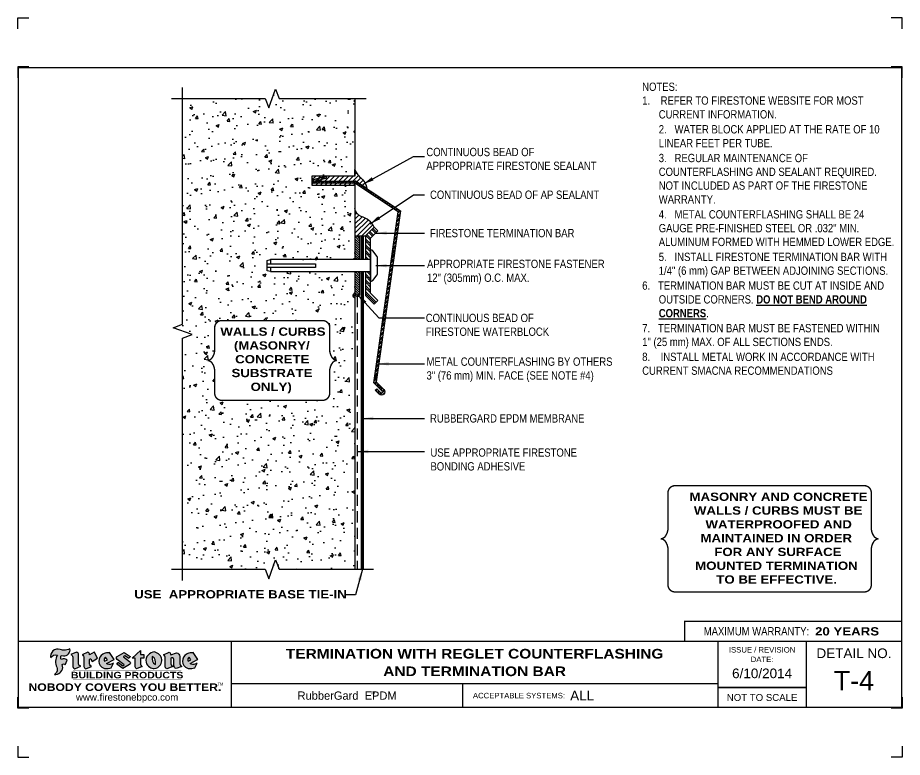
# Model space of a CAD drawing. Header units: inches. Extents: x 299.4 to 319.5, y -42.1 to -25.3.
import ezdxf
from ezdxf.enums import TextEntityAlignment as Align

# ---------------------------------------------------------------- set-up
doc = ezdxf.new("R2010")
doc.units = ezdxf.units.IN
doc.header["$MEASUREMENT"] = 0
doc.linetypes.add('HIDDEN', pattern=[0.375, 0.25, -0.125])
doc.layers.get('0').update_dxf_attribs({"linetype": 'CONTINUOUS'})
doc.layers.get('DEFPOINTS').update_dxf_attribs({"linetype": 'CONTINUOUS'})
for name, color, linetype in [('FSBP-ACCESSORY-FIRESTONE', 7, 'CONTINUOUS'), ('FSBP-ACCESSORY-OTHER', 7, 'CONTINUOUS'), ('FSBP-ADHESIVE', 1, 'HIDDEN'), ('FSBP-ANNO-NOTE', 7, 'CONTINUOUS'), ('FSBP-MEMBRANE', 7, 'CONTINUOUS'), ('FSBP-SEALANTS', 1, 'CONTINUOUS'), ('FSBP-TTLB', 7, 'CONTINUOUS'), ('FSBP-TTLB-BORDER', 7, 'CONTINUOUS'), ('FSBP-TTLB-TEXT', 7, 'CONTINUOUS'), ('FSBP-WALL-CURB', 9, 'CONTINUOUS')]:
    doc.layers.add(name, color=color, linetype=linetype)
doc.styles.add('FSBP_ARIAL', font='arial.ttf')
doc.styles.add('FSBP_ARIAL_BOLD', font='')
doc.styles.add('FSBP_ARIAL_NAR', font='ARIALN.TTF')
doc.styles.add('FSBP_BANKGOTHIC', font='bgothm.ttf')
doc.styles.get('FSBP_ARIAL_BOLD').set_extended_font_data('Arial Black')
doc.dimstyles.new('FSBP-LEADER', dxfattribs={"dimtxt": 0.1875, "dimasz": 0.25, "dimexe": 0.0625, "dimexo": 0.125, "dimgap": 0.125, "dimtad": 0, "dimtih": 1, "dimtoh": 1, "dimdec": 4, "dimzin": 0, "dimdsep": 46, "dimlunit": 4, "dimtxsty": 'FSBP_ARIAL_NAR', "dimcen": 0.09375, "dimclrd": 256, "dimclre": 256, "dimclrt": 256, "dimadec": 0, "dimazin": 0, "dimtfac": 1, "dimtdec": 4, "dimtofl": 0, "dimtmove": 0, "dimatfit": 3, "dimfxl": 1, "dimtolj": 1, "dimtzin": 0, "dimlwd": -1, "dimlwe": -1, "dimarcsym": 0})

# ---------------------------------------------------------------- blocks, each defined once
blk = doc.blocks.new('TTLB-EPDM_2')
at = {"layer": 'FSBP-TTLB-TEXT'}
h = blk.add_hatch(color=1, dxfattribs=at)
edge = h.paths.add_edge_path()
edge.add_arc((1.037309769669573, -0.1982514792917306), 0.1319107607348553, 264.0410451462098, 370.3106169565175)
edge.add_arc((1.027551646585694, 0.1214293576525799), 0.3273056962876235, 270.05058356628535, 295.23459397187514, ccw=False)
edge.add_arc((1.022801957313345, -0.06680179986895154), 0.1391656561713503, 249.3281275763668, 272.0749124149863, ccw=False)
edge.add_line((0.9736743133014443, -0.1970076156048179), (0.9474927838574558, -0.1852745150568325))
edge.add_arc((0.8939498971398288, -0.3394262635682071), 0.1631857907024099, 70.84590087378872, 194.3325259843273)
edge.add_arc((0.8444260109029493, -0.4259936440910768), 0.1179914261095279, 70.96950098067128, 156.9641407594482, ccw=False)
edge.add_arc((1.153141409296894, -0.4684497516079468), 0.3110405457095052, 150.3231137483159, 203.2084295854517)
edge.add_arc((0.7562495500622943, -0.6412608153899899), 0.1218587156617311, 0.8849157075190988, 24.34668939894999, ccw=False)
edge.add_arc((0.7493781665697374, -0.6475258110744375), 0.1289731377238325, -58.36655102076742, 3.6216782311386737, ccw=False)
edge.add_arc((0.8256699029544474, -0.5792158350996106), 0.1783301886510354, 267.2205474105585, 354.1381621173521)
edge.add_arc((0.7903121048625305, -0.6011409294291745), 0.212787892960859, 0.9996158580669322, 21.00503380861244)
edge.add_arc((1.01880712263941, -0.5666691048185161), 0.05136395668415847, 40.82117713173261, 125.52727787225791, ccw=False)
edge.add_line((1.057676976260041, -0.5330924682126437), (1.102776947655911, -0.4308018311949837))
edge.add_arc((1.040858222524664, -0.4699705673995949), 0.07326744446031509, 32.31675181867256, 66.31481236598174)
edge.add_arc((1.032262518825329, -0.5063316993097662), 0.1102246948011782, 69.8179132332389, 125.254734720681)
edge.add_arc((1.127708877207287, -0.368959353531244), 0.1659710644737306, 164.1569669952081, 196.5811013160487, ccw=False)
edge.add_line((0.9680425188342383, -0.3236487780942383), (1.023615334387159, -0.3294494641845773))
h = blk.add_hatch(color=1, dxfattribs=at)
edge = h.paths.add_edge_path()
edge.add_line((1.275239419159561, -0.6223407783464694), (1.415345367376062, -0.5660418822574371))
edge.add_arc((1.421019305783958, -0.5090099247487757), 0.05731350411836949, 181.9717871001989, 264.31851000495806, ccw=False)
edge.add_line((1.363739737527226, -0.5109819325197265), (1.363412352251203, -0.3102363679013962))
edge.add_arc((1.294263659668751, -0.3103491388303989), 0.06914878453844908, 0.0934405599591014, 72.42834396969012)
edge.add_line((1.315139561173908, -0.2444268274366692), (1.186839444240604, -0.3024209471341379))
edge.add_arc((1.175246268095289, -0.3585110609420917), 0.05727567197445628, -0.017399788185912257, 78.322067691347, ccw=False)
edge.add_line((1.232521937428658, -0.3585284546236807), (1.232574268422297, -0.555126496687123))
edge.add_arc((1.305699496415486, -0.5558575689677219), 0.07312888236350451, 179.4272023230205, 245.3845503102953)
h = blk.add_hatch(color=1, dxfattribs=at)
edge = h.paths.add_edge_path()
edge.add_line((1.792026821926584, -0.3839679064720229), (1.722158956877934, -0.2518542302253621))
edge.add_arc((1.720119655279638, -0.2529327078887852), 0.002306916790721817, 27.87197133405656, 117.3766794470751)
edge.add_line((1.719058846382097, -0.250884159729182), (1.610638460368705, -0.3070279753467702))
edge.add_arc((1.547088841662962, -0.3061026658494403), 0.06355635479880145, 359.165808011073, 425.8793658831422)
edge.add_line((1.573061729235633, -0.2480956029480268), (1.446879247402876, -0.3051325108639702))
edge.add_arc((1.407812067100189, -0.370357133046621), 0.07602957263902092, -3.441403975725109, 59.07992244284969, ccw=False)
edge.add_line((1.483704536400296, -0.3749210150788969), (1.483704536400296, -0.5723838140635706))
edge.add_arc((1.54053746518044, -0.568254406115083), 0.05698275005415228, 184.1557352478595, 255.3066498366543)
edge.add_line((1.526084036778343, -0.6233736605654059), (1.657291340682093, -0.570650514527486))
edge.add_arc((1.688298576827198, -0.5021390388423987), 0.0752015358480571, 207.5160880841914, 245.649226723163, ccw=False)
edge.add_arc((1.721050197024907, -0.4914488168456328), 0.1093332836229113, 179.4823365255141, 204.5537900001094, ccw=False)
edge.add_line((1.611721375809452, -0.4904610114968335), (1.611721375809452, -0.4126404716788983))
edge.add_arc((1.628589765097195, -0.414159299036043), 0.01693662875851176, 28.356188110622725, 174.8549701683585, ccw=False)
edge.add_arc((1.627340435522395, -0.4197189881350504), 0.02111886817708033, 22.216893572439517, 40.10213956426492, ccw=False)
edge.add_line((1.646891420738257, -0.4117336534413738), (1.666638796144639, -0.4549750258192233))
edge.add_arc((1.668737246926742, -0.4540167099035481), 0.002306916790685496, 204.545128184284, 299.6323508190091)
edge.add_line((1.669877862091766, -0.4560219186518992), (1.791128135493295, -0.3870515928837648))
edge.add_line((1.791128135493295, -0.3870515928837648), (1.792026821926584, -0.3839679064720229))
h = blk.add_hatch(color=1, dxfattribs=at)
h.paths.add_polyline_path([(2.063388732080512, -0.2583237030618903, 0.02524281661523788), (2.025024361750752, -0.2610532129309178, 0.1213611957758757), (1.901773912052249, -0.3008158885520373, 0.6151668103976068), (1.93274136141747, -0.6099060679591872, 0.05306812109568645), (1.967936229862175, -0.617865745600497, 0.1150932231766138), (2.099126721549737, -0.5994933789882708), (2.151195569562105, -0.4944891916583316, -0.08755405562188731), (2.104230609512001, -0.5187113292177372, -0.265591761123442), (1.992692314386659, -0.5010701623316862), (2.165347897647223, -0.4141184325909109, 0.4518949533370738), (2.166222728871162, -0.4107679608846269)])
h.paths.add_polyline_path([(2.014217313945437, -0.4188965037300676), (1.951113654018855, -0.4515330109460507, -0.3720533890450154), (1.973177450672722, -0.3607130665457561)], flags=16)
h = blk.add_hatch(color=1, dxfattribs=at)
edge = h.paths.add_edge_path()
edge.add_arc((2.260407392426802, -0.3775796671688782), 0.04152450223225729, 123.20805433950699, 232.2027298779723, ccw=False)
edge.add_line((2.237665217914071, -0.3428366421988329), (2.393535971665983, -0.2540943745380986))
edge.add_arc((2.394677353533142, -0.2560991469722482), 0.002306916790741334, 55.64644466176611, 119.65426054492559, ccw=False)
edge.add_line((2.395979141996861, -0.2541946229174954), (2.531809646140459, -0.3470380726374032))
edge.add_arc((2.530468902927946, -0.3489153772789875), 0.002306916790700397, -42.731101238422525, 54.4661353739603, ccw=False)
edge.add_line((2.532163440279987, -0.3504807552658491), (2.498457913851155, -0.3869673252714421))
edge.add_arc((2.496763376499139, -0.3854019472845934), 0.002306916790672934, 233.7527076894875, 317.26889876138785, ccw=False)
edge.add_line((2.495399362263356, -0.38726241234572), (2.413849913492982, -0.3274738082119626))
edge.add_arc((2.412485899257181, -0.3293342732731342), 0.002306916790720064, 53.75270768979358, 124.4135619297835)
edge.add_line((2.41118211687575, -0.3274311136421062), (2.382933981293377, -0.346782838468144))
edge.add_arc((2.38423776367478, -0.3486859980991606), 0.002306916790694898, 124.4135619293799, 231.8459020253626)
edge.add_line((2.382812599816248, -0.3505000469010184), (2.519899969301207, -0.4581994452042721))
edge.add_arc((2.494247019847682, -0.4908523236374461), 0.04152450223225742, -55.21225898295222, 51.84590202520428, ccw=False)
edge.add_line((2.517938320565804, -0.5249552055672808), (2.364434947484597, -0.6179520922513717))
edge.add_arc((2.36323960192349, -0.6159790200102006), 0.002306916790726996, 233.2955624372927, 301.20872157023314, ccw=False)
edge.add_line((2.361860787187538, -0.6178285429225383), (2.231266621301074, -0.5204709167214361))
edge.add_arc((2.232647938930649, -0.5186232623475259), 0.002306916790697672, 135.5134179846393, 233.21798691998708, ccw=False)
edge.add_line((2.231002150870836, -0.5170067083764565), (2.262839375599356, -0.4845937328397696))
edge.add_arc((2.264485163659225, -0.4862102868108537), 0.002306916790748497, 53.0352839999411, 135.513417985369, ccw=False)
edge.add_line((2.265872365996302, -0.4843670465239001), (2.361834678328762, -0.5565872257804898))
edge.add_arc((2.363221880665761, -0.5547439854936304), 0.002306916790627066, 233.0352840000685, 302.2362632414394)
edge.add_line((2.36445241715569, -0.5566953042850713), (2.39428499383348, -0.5378823484768844))
edge.add_arc((2.393054457343549, -0.5359310296853765), 0.002306916790685166, 302.2362632406177, 412.2027298768422)
edge.add_line((2.394468296066179, -0.5341081404551886), (2.234958295420142, -0.4103916733127022))
h = blk.add_hatch(color=1, dxfattribs=at)
edge = h.paths.add_edge_path()
edge.add_line((2.763460561272041, -0.2072496393923444), (2.763460561272041, -0.2969520779963801))
edge.add_arc((2.765767478062699, -0.2969520779963943), 0.00230691679065842, 179.9999999996471, 269.9999999996471)
edge.add_line((2.765767478062685, -0.2992589947870528), (2.835417693520355, -0.2992589947870528))
edge.add_arc((2.835417693520355, -0.3015659115777538), 0.002306916790701052, 0, 90, ccw=False)
edge.add_line((2.837724610311056, -0.3015659115777538), (2.837724610311056, -0.3790761307453892))
edge.add_arc((2.83541769352037, -0.3790761307453749), 0.002306916790686842, 269.99999999964706, 359.99999999964706, ccw=False)
edge.add_line((2.835417693520355, -0.3813830475360618), (2.765767478062685, -0.3813830475360618))
edge.add_arc((2.765767478062699, -0.3836899643267202), 0.00230691679065842, 90.00000000035294, 180.0000000003529)
edge.add_line((2.763460561272041, -0.3836899643267344), (2.763460561272041, -0.5033995910642801))
edge.add_arc((2.836735953378943, -0.5071368822038516), 0.07337063740681413, 177.0802527808789, 245.3249543133826)
edge.add_line((2.806105814540615, -0.5738080530967267), (2.674529557384915, -0.6226036013049594))
edge.add_arc((2.708610405062069, -0.564298408791804), 0.06753517344606039, 177.0345319916277, 239.6926428024901, ccw=False)
edge.add_line((2.641165668230087, -0.560804539009709), (2.641165668230087, -0.3836899643267344))
edge.add_arc((2.638858751439429, -0.3836899643267202), 0.00230691679065842, 359.9999999996471, 449.999999999647)
edge.add_line((2.638858751439443, -0.3813830475360618), (2.572857950769389, -0.3813830475360618))
edge.add_line((2.572857950769389, -0.3813830475360618), (2.763460561272041, -0.2072496393923444))
h = blk.add_hatch(color=1, dxfattribs=at)
edge = h.paths.add_edge_path(flags=16)
edge.add_arc((2.940363509127394, -0.4847985213681437), 0.1684614578629418, 344.5558804047865, 417.0140046669545)
edge.add_arc((3.194458079644619, -0.3883534532477785), 0.1684614578629414, 164.5558804047864, 237.0140046669546)
edge = h.paths.add_edge_path()
edge.add_arc((3.069375116502199, -0.4399344555144872), 0.1828726885096673, 136.0914512150047, 191.213418978326)
edge.add_arc((3.064939550433406, -0.4318234379590333), 0.1803148804748503, 194.0167254156723, 240.6663730831859)
edge.add_arc((3.098047041778981, -0.3845058757092554), 0.2378525180183701, 239.2975390661776, 264.2889872773176)
edge.add_arc((3.04884478212623, -0.4190232383793012), 0.203760689247156, 277.1986764832036, 326.503572961274)
edge.add_arc((3.077739326803546, -0.4341046616465112), 0.171374865791709, 325.3768876809902, 406.3828327799087)
edge.add_arc((3.011839488065919, -0.4896144380417797), 0.2571945645850002, 44.28462553519766, 73.82901434867304)
edge.add_arc((3.117152499586992, -0.4983433120546693), 0.2579560664039132, 97.50292863483666, 134.1039137579027)
h = blk.add_hatch(color=1, dxfattribs=at)
edge = h.paths.add_edge_path()
edge.add_line((3.322690228557462, -0.5721896537377091), (3.322690228557462, -0.3749210150788969))
edge.add_arc((3.246797759257384, -0.3703571330465745), 0.076029572638996, 356.5585960242387, 419.0799224428129)
edge.add_line((3.285864939560099, -0.3051325108639702), (3.412047421392799, -0.2480956029480268))
edge.add_arc((3.386074533820159, -0.3061026658494941), 0.06355635479883807, 0.3962622833877276, 65.87936588318718, ccw=False)
edge.add_line((3.449629368605429, -0.3056631084210863), (3.580526418688805, -0.2593848434574539))
edge.add_arc((3.555744121700958, -0.3530904070730321), 0.09692726601172152, 2.366977007666776, 75.18615851992018, ccw=False)
edge.add_line((3.652588689330287, -0.3490873311063041), (3.652588689330287, -0.4883770011386872))
edge.add_arc((3.761877549389556, -0.4914934052703811), 0.1093332836229047, 178.3666365323574, 204.5537900000422)
edge.add_arc((3.729125929191727, -0.5021836272670953), 0.07520153584796169, 207.5160880841711, 245.2240541443093)
edge.add_line((3.697611150971852, -0.5704631245385627), (3.572585913552643, -0.6207021253773775))
edge.add_arc((3.59534718600759, -0.5526356419907701), 0.07177131519198746, 180.3328587115751, 251.51018566665869, ccw=False)
edge.add_line((3.523577081955409, -0.5530525936986663), (3.523577081955409, -0.4153032515383615))
edge.add_arc((3.486319529276879, -0.4148773504126441), 0.0372599868942854, 359.3450650296066, 449.0500281941028)
edge.add_arc((3.482769874121713, -0.4419622099033496), 0.06447454900600783, 86.29402372314017, 119.8211331593848)
edge.add_line((3.450707067966732, -0.3860252459975726), (3.450707067966732, -0.4904610114968335))
edge.add_arc((3.560035889182251, -0.491448816845647), 0.1093332836229751, 179.4823365255069, 204.5537900001023)
edge.add_arc((3.527284268984408, -0.5021390388424952), 0.07520153584796385, 207.5160880841699, 245.6492267231416)
edge.add_line((3.496277032839316, -0.570650514527486), (3.365069728935509, -0.6233736605654059))
edge.add_arc((3.37950248606194, -0.5682868177318081), 0.05694615642555727, 183.9298782390169, 255.318496325343, ccw=False)
h = blk.add_hatch(color=1, dxfattribs=at)
h.paths.add_polyline_path([(3.957695472291277, -0.2583237030618903, 0.02524281661523822), (3.919331101961575, -0.2610532129309178, 0.1085638477195505), (3.807890832595604, -0.2939221658134414, 0.6425897848490651), (3.827048101628293, -0.6099060679591872, 0.05306812109569052), (3.862242970072884, -0.617865745600497, 0.1150932231766133), (3.993433461760503, -0.5994933789882708), (4.045502309772871, -0.4944891916583316, -0.08755405562189084), (3.998537349722767, -0.5187113292177372, -0.2655917611234366), (3.886999054597368, -0.5010701623316862), (4.059654637857989, -0.4141184325909109, 0.4518949533370731), (4.060529469081928, -0.4107679608846269)])
h.paths.add_polyline_path([(3.90852405415626, -0.4188965037300676), (3.845420394229677, -0.4515330109460507, -0.3720533890450147), (3.867484190883488, -0.3607130665457561)], flags=16)
at = {"layer": 'DEFPOINTS', "linetype": 'Continuous', "ltscale": 1.75}
for points in [[(-0.015625, 13.88083333333333), (-0.015625, 14.13083333333333), (0.234375, 14.13083333333333)], [(20.01562500000003, 13.88083333333333), (20.01562500000003, 14.13083333333333), (19.76562500000003, 14.13083333333333)], [(-0.015625, -2.380833333333342), (-0.015625, -2.630833333333342), (0.234375, -2.630833333333342)], [(20.01562500000003, -2.380833333333342), (20.01562500000003, -2.630833333333342), (19.76562500000003, -2.630833333333342)]]:
    blk.add_lwpolyline(points, dxfattribs=at)
at = {"layer": 'DEFPOINTS', "color": 1}
for points in [[(0.234375, 13.015625), (-0.015625, 13.015625), (-0.015625, 12.765625)], [(20.015625, 12.765625), (20.015625, 13.015625), (19.765625, 13.015625)], [(0.234375, -1.515625), (-0.015625, -1.515625), (-0.015625, -1.265625)], [(20.015625, -1.265625), (20.015625, -1.515625), (19.765625, -1.515625)]]:
    blk.add_lwpolyline(points, dxfattribs=at)
at = {"layer": 'FSBP-TTLB', "const_width": 0.03125}
blk.add_lwpolyline([(15.09028770518938, 0), (20, 0), (20, 0.4512598240669945), (15.09028770518938, 0.4512598240669945)], close=True, dxfattribs=at)
for points in [[(0, 0), (0, -1.5), (20, -1.5), (20, 0), (0, 0)], [(4.825208527206769, 0), (4.825208527206769, -0.9643749050531198)], [(15.84028770518938, 0), (15.84028770518938, -0.9643749050531198)], [(17.84110496735593, 0), (17.84110496735593, -1.5)], [(20, 0), (20, -1.5)], [(4.825208527206769, -0.9643749050531198), (15.84028770518938, -0.9643749050531198)], [(4.825208527206769, -0.9643749050531198), (4.825208527206769, -1.5)], [(15.84028770518938, -0.9643749050531198), (15.84028770518938, -1.5)], [(15.84028770518938, -1.048740175933006), (17.84110496735593, -1.048740175933006)]]:
    blk.add_lwpolyline(points, dxfattribs=at)
at = {"layer": 'FSBP-TTLB-BORDER', "const_width": 0.03125}
blk.add_lwpolyline([(20, 0), (20, 13), (0, 13), (0, 0)], dxfattribs=at)
at = {"layer": 'FSBP-TTLB-TEXT', "color": 1}
blk.add_line((0.7358432058323388, -0.379822754145593), (0.7358432058323388, -0.379822754145593), dxfattribs=at)
for points in [[(1.023615323725323, -0.3294494630716969, 0.5000510906601082), (1.167090420776901, -0.1746414942047778, -0.1103304102359608), (1.027840608309816, -0.2058762110801382, -0.09957876667165425), (0.9736743133014443, -0.1970076156048179), (0.9474927838574558, -0.1852745150568325, 0.5978159689075124), (0.7358432058323388, -0.379822754145593, -0.3938834584182213), (0.8828996422548698, -0.3144510229727047, 0.2349406564350952), (0.86727108227484, -0.5910237178633082, -0.1027304183841549), (0.8780937320133262, -0.6393788197974146, -0.2772692352614086), (0.8170223912655956, -0.7573362346216896, 0.3985429150902959), (1.003067614090241, -0.5974286950643517, 0.0875124847930418), (0.9889600163401155, -0.5248671157293501, -0.3874031597924062), (1.057676976260041, -0.5330924682126437), (1.102776947655911, -0.4308018311949837, 0.1494423498871741), (1.07029056398062, -0.4028746979725923, 0.2467195073738216), (0.9686394281704906, -0.4163228904100862, -0.1424285161541127), (0.9680425188342383, -0.3236487780942383), (1.023615334387159, -0.3294494641845773)], [(2.166222728871162, -0.4107679608846269), (2.063388732080512, -0.2583237030618903, 0.02524281661523788), (2.025024361750752, -0.2610532129309178, 0.1085638477195265), (1.913584092384895, -0.2939221658134414, 0.6425897848491228), (1.93274136141747, -0.6099060679591872, 0.05306812109568648), (1.967936229862175, -0.617865745600497, 0.1150932231766137), (2.099126721549737, -0.5994933789882708), (2.151195569562105, -0.4944891916583316, -0.0875540556218873), (2.104230609512001, -0.5187113292177372, -0.2655917611234418), (1.992692314386659, -0.5010701623316862), (2.165347897647223, -0.4141184325909109)], [(2.763460561272041, -0.2072496393923444), (2.763460561272041, -0.2969520779963801, 0.4142135623730958), (2.765767478062685, -0.2992589947870528), (2.835417693520355, -0.2992589947870528, -0.414213562373095), (2.837724610311056, -0.3015659115777538), (2.837724610311056, -0.3790761307453892, -0.4142135623730938), (2.835417693520355, -0.3813830475360618), (2.765767478062685, -0.3813830475360618, 0.4142135623730958), (2.763460561272041, -0.3836899643267344), (2.763460561272041, -0.5033995910642801, 0.3068985753588853), (2.806105814540615, -0.5738080530967267), (2.674529557384915, -0.6226036013049594, -0.2804194150632976), (2.641165668230087, -0.560804539009709), (2.641165668230087, -0.3836899643267344, 0.414213562373095), (2.638858751439443, -0.3813830475360618), (2.572857950769389, -0.3813830475360618), (2.763460561272041, -0.2072496393923444)], [(4.060529469081928, -0.4107679608846269), (3.957695472291277, -0.2583237030618903, 0.02524281661523788), (3.919331101961575, -0.2610532129309178, 0.1085638477195265), (3.807890832595604, -0.2939221658134414, 0.6425897848491228), (3.827048101628293, -0.6099060679591872, 0.05306812109568648), (3.862242970072884, -0.617865745600497, 0.1150932231766137), (3.993433461760503, -0.5994933789882708), (4.045502309772871, -0.4944891916583316, -0.0875540556218873), (3.998537349722767, -0.5187113292177372, -0.2655917611234418), (3.886999054597368, -0.5010701623316862), (4.059654637857989, -0.4141184325909109)], [(4.059654637857989, -0.4141184325909109, 0.4518949533370731), (4.060529469081928, -0.4107679608846269, 0.4518949533370731)]]:
    blk.add_lwpolyline(points, format="xyb", dxfattribs=at)
for points in [[(1.275239419159561, -0.6223407783464694), (1.415345367376062, -0.5660418822574371, -0.3756100036733062), (1.363739737527226, -0.5109819325197265), (1.363412352251203, -0.3102363679013962, 0.3265360292958048), (1.315139561173908, -0.2444268274366692), (1.186839444240604, -0.3024209471341379, -0.3557863980845349), (1.232521937428658, -0.3585284546236807), (1.232574268422297, -0.555126496687123, 0.2960110723418457)], [(1.792026821926584, -0.3839679064720229), (1.722158956877934, -0.2518542302253621, 0.4116839150163434), (1.719058846382097, -0.250884159729182), (1.610638460368705, -0.3070279753467702, 0.2996033003794034), (1.573061729235633, -0.2480956029480268), (1.446879247402876, -0.3051325108639702, -0.2797757560995365), (1.483704536400296, -0.3749210150788969), (1.483704536400296, -0.5723838140635706, 0.320828638474519), (1.526084036778343, -0.6233736605654059), (1.657291340682093, -0.570650514527486, -0.1679398621276611), (1.621603752698661, -0.5368819723450571, -0.1098333365370753), (1.611721375809452, -0.4904610114968335), (1.611721375809452, -0.4126404716788983, -0.743334502655012), (1.64349420176768, -0.4061152228778298, -0.07819791644735608), (1.646891420738257, -0.4117336534413738), (1.666638796144639, -0.4549750258192233, 0.4404648714563479), (1.669877862091766, -0.4560219186518992), (1.791128135493295, -0.3870515928837648)], [(1.951113654018855, -0.4515330109460507), (2.014217313945437, -0.4188965037300676), (1.973177450672722, -0.3607130665457561, 0.3720533890450154)], [(2.234958295420142, -0.4103916733127022, -0.5150044486718882), (2.237665217914071, -0.3428366421988329), (2.393535971665983, -0.2540943745380986, -0.2867822934100265), (2.395979141996861, -0.2541946229174954), (2.531809646140459, -0.3470380726374032, -0.4515027974650387), (2.532163440279987, -0.3504807552658491), (2.498457913851155, -0.3869673252714421, -0.3814439164929681), (2.495399362263356, -0.38726241234572), (2.413849913492982, -0.3274738082119626, 0.3184718635035665), (2.41118211687575, -0.3274311136421062), (2.382933981293377, -0.346782838468144, 0.5064094529656681), (2.382812599816248, -0.3505000469010184), (2.519899969301207, -0.4581994452042721, -0.5043597839115849), (2.517938320565804, -0.5249552055672808), (2.364434947484597, -0.6179520922513717, -0.3053163970316367), (2.361860787187538, -0.6178285429225383), (2.231266621301074, -0.5204709167214361, -0.4541703869768119), (2.231002150870836, -0.5170067083764565), (2.262839375599356, -0.4845937328397696, -0.3762644290664977), (2.265872365996302, -0.4843670465239001), (2.361834678328762, -0.5565872257804898, 0.3114700032088108), (2.36445241715569, -0.5566953042850713), (2.39428499383348, -0.5378823484768844, 0.520381097387146), (2.394468296066179, -0.5341081404551886)], [(2.937624918725987, -0.3131105398334029, 0.2452625673097023), (2.889993533867141, -0.4754966266250307, 0.2064059665179019), (2.976604338974084, -0.5890186876871866, 0.1094800500670344), (3.074378098474654, -0.6211778035979165, 0.2185147641853038), (3.218764944843201, -0.5314757029352819, 0.3689489483072479), (3.195959963110113, -0.3100352223135445, 0.1296305888694145), (3.0834694040758, -0.242595816912754, 0.1610736375384317)], [(3.10274193015772, -0.5296595419651595, 0.3271311138286319), (3.032079658614293, -0.3434924326507627, 0.3271311138286322)], [(3.322690228557462, -0.5721896537377091), (3.322690228557462, -0.3749210150788969, 0.2797757560995341), (3.285864939560099, -0.3051325108639702), (3.412047421392799, -0.2480956029480268, -0.2937618496109166), (3.449629368605429, -0.3056631084210863), (3.580526418688805, -0.2593848434574539, -0.3288760160581939), (3.652588689330287, -0.3490873311063041), (3.652588689330287, -0.4883770011386872, 0.114762897203527), (3.662431105063263, -0.536926560769686, 0.166032965990522), (3.697611150971852, -0.5704631245385627), (3.572585913552643, -0.6207021253773775, -0.3209557512194564), (3.523577081955409, -0.5530525936986663), (3.523577081955409, -0.4153032515383615, 0.4127061514896111), (3.48693727661589, -0.3776224848030694, 0.1473421876160361), (3.450707067966732, -0.3860252459975726), (3.450707067966732, -0.4904610114968335, 0.1098333365370753), (3.460589444855941, -0.5368819723450855, 0.1679398621276611), (3.496277032839316, -0.570650514527486), (3.365069728935509, -0.6233736605654059, -0.3219729545308964), (3.322690228557462, -0.5721896537377091, 29.1476284739)], [(3.845420394229677, -0.4515330109460507), (3.90852405415626, -0.4188965037300676), (3.867484190883488, -0.3607130665457561, 0.3720533890450154)]]:
    blk.add_lwpolyline(points, format="xyb", close=True, dxfattribs=at)
at = {"layer": 'FSBP-TTLB-TEXT'}
for points, const_width in [([(1.233926579809207, -0.6584455781731435), (3.691229482685259, -0.6584455781731577)], 0.0078125), ([(1.233926579809207, -0.8761560960495984), (3.691229482685259, -0.8761560960495842)], 0.0078125), ([(10.06152282927678, -0.9643749050531198), (10.06152282927678, -1.5)], 0.03125)]:
    blk.add_lwpolyline(points, dxfattribs=dict(at, const_width=const_width))
at = {"layer": 'FSBP-TTLB-TEXT', "color": 1}
for centre, start, end in [((1.789987520328282, -0.3850463841354355), 299.6323508193319, 27.87197133380463), ((2.164310260790558, -0.412058050385383), 296.7304547840455, 34.00233684987403)]:
    blk.add_arc(centre, 0.00230691679068068, start, end, dxfattribs=at)
at = {"layer": 'FSBP-TTLB-TEXT', "style": 'FSBP_ARIAL_NAR'}
blk.add_text('MAXIMUM WARRANTY:', height=0.1875, dxfattribs=at).set_placement((17.90516569312837, 0.2256299120335257), align=Align.MIDDLE_RIGHT)
at = {"layer": 'FSBP-TTLB-TEXT'}
for s, height, style, p in [('ISSUE / REVISION', 0.125, 'FSBP_ARIAL', (16.84069633627263, -0.1938496373466023)), ('DETAIL NO.', 0.21875, 'FSBP_ARIAL', (18.92055248367797, -0.2724398367368792)), ('DATE:', 0.125, 'FSBP_ARIAL', (16.84069633627263, -0.409973105348854)), ('www.firestonebpco.com', 0.15625, 'FSBP_ARIAL', (2.462578031247233, -1.268657306740124)), ('RubberGard  EPDM', 0.1875, 'FSBP_BANKGOTHIC', (7.443365678241776, -1.23218745252656)), ('TM', 0.0625, 'FSBP_BANKGOTHIC', (8.023397742165457, -1.169706269210366)), ('NOT TO SCALE', 0.15625, 'FSBP_ARIAL', (16.84069633627263, -1.274370087966503))]:
    blk.add_text(s, height=height, dxfattribs=dict(at, style=style)).set_placement(p, align=Align.MIDDLE_CENTER)
at = {"layer": 'FSBP-TTLB-TEXT', "lineweight": 18, "style": 'FSBP_ARIAL_BOLD'}
blk.add_text('BUILDING PRODUCTS', height=0.1484375, dxfattribs=at).set_placement((2.462578031247233, -0.7673008371113639), align=Align.MIDDLE_CENTER)
at = {"layer": 'FSBP-TTLB-TEXT', "color": 1}
for s, height, style, p in [('NOBODY COVERS YOU BETTER.', 0.171875, 'FSBP_ARIAL_BOLD', (2.412604263603384, -1.041650450587369)), ('TM', 0.0625, 'FSBP_BANKGOTHIC', (4.576671173373001, -0.9725745042934193))]:
    blk.add_text(s, height=height, dxfattribs=dict(at, style=style)).set_placement(p, align=Align.MIDDLE_CENTER)
at = {"layer": 'FSBP-TTLB-TEXT', "style": 'FSBP_ARIAL'}
blk.add_text('ACCEPTABLE SYSTEMS:', height=0.125, dxfattribs=at).set_placement((10.29281281591562, -1.23218745252656), align=Align.MIDDLE_LEFT)
at = {"layer": 'FSBP-TTLB-TEXT'}
for tag, height, style, p in [('MAXIMUM_WARRANTY', 0.1875, 'FSBP_ARIAL_BOLD', (18.03987100774941, 0.2240244307510579)), ('ACCPT_SYSTEMS', 0.21875, 'FSBP_ARIAL', (12.49438170418193, -1.23218745252656))]:
    blk.add_attdef(tag, text='', height=height, dxfattribs=dict(at, style=style)).set_placement(p, align=Align.MIDDLE_LEFT)
for tag, height, style, p in [('DETAIL_DESCP_LINE_1', 0.21875, 'FSBP_ARIAL_BOLD', (10.33118450231211, -0.2831249841755152)), ('DETAIL_DESCP_LINE_2', 0.21875, 'FSBP_ARIAL_BOLD', (10.33118450231211, -0.6812499208775904)), ('ISSUE_REV_DATE', 0.21875, 'FSBP_ARIAL', (16.84069633627263, -0.7282559425942452)), ('DETAIL_NUMBER', 0.4375, 'FSBP_ARIAL', (18.91941590748775, -0.8931630692489421))]:
    blk.add_attdef(tag, text='', height=height, dxfattribs=dict(at, style=style)).set_placement(p, align=Align.MIDDLE_CENTER)
blk = doc.blocks.new('FSBP_MASONRY_FASTENER_01')
at = {"layer": 'FSBP-ACCESSORY-FIRESTONE', "linetype": 'Continuous', "ltscale": 1.75}
blk.add_lwpolyline([(0, 0.28125), (0, -0.28125), (0.01562499999994316, -0.28125, 0.2360679774997382), (0.04062499999997726, -0.2687500000000682), (0.1187499999999773, -0.1645833333333258, 0.1622776601684073), (0.125, -0.1458333333333712), (0.125, 0.1458333333333712, 0.162277660168398), (0.1187499999999773, 0.1645833333333258), (0.04062499999997726, 0.2687500000000682, 0.2360679774997484), (0.015625, 0.28125)], format="xyb", close=True, dxfattribs=at)
for points in [[(-1.812500000000057, -0.03125), (-1.812500000000057, -0.109375), (-1.875000000000057, -0.09375), (-1.875000000000057, 0.09375), (-1.812500000000057, 0.109375), (-1.8125, 0.03125)], [(-1.875000000000057, 0.03125), (-1.000000000000057, 0.03125), (-1.000000000000057, -0.03125), (-1.875000000000057, -0.03125)], [(-5.684341886080801e-14, 0.109375), (-1.812500000000057, 0.109375)], [(-1.812500000000057, -0.109375), (0, -0.109375)]]:
    blk.add_lwpolyline(points, dxfattribs=at)

msp = doc.modelspace()

# ---------------------------------------------------------------- hatches: boundary and pattern name
at = {"layer": 'FSBP-ACCESSORY-FIRESTONE'}
h = msp.add_hatch(dxfattribs=at)
h.set_pattern_fill('STEEL', color=256, scale=0.75, angle=90, style=0)
h.set_pattern_definition([(135, (-254.6176408295887, -222.9352257278524), (-0.06629126073623884, -0.06629126073623882), []), (135, (-254.6645158295887, -222.9352257278524), (-0.06629126073623884, -0.06629126073623882), [])])
h.paths.add_polyline_path([(307.4378807635392, -30.32868244703801), (307.6036089153799, -30.16295429519735), (307.5207448394594, -30.08009021927708), (307.3206932635392, -30.28014179519732), (307.3206932635392, -30.81696369703801), (307.4378807635392, -30.81696369703801), (307.4378807635392, -30.60211994703801)])
h.paths.add_polyline_path([(307.4378807635392, -31.09040119703803), (307.3206932635391, -31.09040119703806), (307.3206932635392, -31.6272230988786), (307.5207448394593, -31.82727467479896), (307.6036089153801, -31.74441059887857), (307.4378807635392, -31.57868244703812)])
at = {"layer": 'FSBP-ACCESSORY-OTHER'}
h = msp.add_hatch(dxfattribs=at)
h.set_pattern_fill('STEEL', color=256, scale=0.5, style=0)
h.set_pattern_definition([(45, (0, 0), (-0.04419417382415922, 0.04419417382415922), []), (45, (0, 0.03125), (-0.04419417382415922, 0.04419417382415922), [])])
edge = h.paths.add_edge_path()
edge.add_line((306.4262763408144, -28.92353377764155), (306.4394804815472, -28.97175877808232))
edge.add_line((306.4394804815472, -28.97175877808232), (306.1983651664152, -29.03777682939838))
edge.add_line((306.1983651664152, -29.03777682939838), (307.0998366862405, -29.03777682939838))
edge.add_line((307.0998366862405, -29.03777682939838), (308.1145564415319, -29.71237281686243))
edge.add_line((308.1145564415319, -29.71237281686243), (307.5660057635394, -33.58875209341855))
edge.add_line((307.5660057635394, -33.58875209341855), (307.7369766326599, -33.75972296253931))
edge.add_arc((307.6839436240709, -33.81275597112832), 0.07499999999998352, -134.99999999996538, 45.00000000002689, ccw=False)
edge.add_line((307.630910615482, -33.86578897971734), (307.5442518996695, -33.77913026390482))
edge.add_line((307.5442518996695, -33.77913026390482), (307.5796072387288, -33.74377492484555))
edge.add_line((307.5796072387288, -33.74377492484555), (307.6662659545414, -33.83043364065796))
edge.add_arc((307.683943624071, -33.81275597112827), 0.02500000000003638, 225, 404.9999999999999)
edge.add_line((307.7016212936007, -33.79507830159858), (307.5130018996695, -33.60645890766747))
edge.add_line((307.5130018996695, -33.60645890766747), (308.0606143607533, -29.73670961942176))
edge.add_line((308.0606143607533, -29.73670961942176), (307.0848555893494, -29.08777682939834))
edge.add_line((307.0848555893494, -29.08777682939834), (306.1483651664153, -29.08777682939834))
edge.add_line((306.1483651664153, -29.08777682939834), (306.1483651664153, -28.99962663869749))
edge.add_line((306.1483651664153, -28.99962663869749), (306.4262763408144, -28.92353377764155))
at = {"layer": 'FSBP-SEALANTS'}
h = msp.add_hatch(dxfattribs=at)
h.set_pattern_fill('ANSI31', color=256, scale=0.6, style=0)
h.set_pattern_definition([(45, (-255.2484074585741, -257.958559061186), (-0.05303300858899106, 0.05303300858899106), [])])
h.paths.add_polyline_path([(307.2128325213608, -28.96025621772856, -0.06683138576907195), (307.1324510230692, -28.87527954469073, -0.08745398588462149), (307.0848555893494, -28.77667088952344), (307.0848555893494, -28.92371432939819), (306.4263257763931, -28.92371432939822), (306.4394804815471, -28.97175877808235), (306.1983651664152, -29.03777682939835), (307.0998366862405, -29.03777682939841), (307.3534958327496, -29.20639048860122, 0.1881170031050082)])
h.paths.add_polyline_path([(307.0848555893494, -29.08777682939834), (306.1483651664153, -29.08777682939834), (306.1483651664153, -28.99962663869752), (306.4256169182348, -28.92371432939819), (306.109302666415, -28.92371432939819), (306.109302666415, -29.12683932939856), (307.0848555893494, -29.12683932939839)])
h = msp.add_hatch(dxfattribs=at)
h.set_pattern_fill('ANSI31', color=256, scale=0.6, style=0)
h.set_pattern_definition([(45, (-190.7209881199274, -222.8748079304827), (-0.05303300858899106, 0.05303300858899106), [])])
edge = h.paths.add_edge_path()
edge.add_arc((307.0734993805799, -30.32957054669452), 0.5121219915768882, 29.1534435541745, 72.47568504691026)
edge.add_arc((307.3116342889406, -29.62935541103453), 0.2278800262221612, 185.6353077051592, 248.38881417881788, ccw=False)
edge.add_line((307.0848555893494, -29.65173235816255), (307.0848555893494, -30.28014179519735))
edge.add_line((307.0848555893494, -30.28014179519735), (307.3206932635392, -30.28014179519735))
edge.add_line((307.3206932635392, -30.28014179519735), (307.5207448394594, -30.08009021927708))
h = msp.add_hatch(dxfattribs=at)
h.set_pattern_fill('ANSI31', color=256, scale=0.3, angle=90, style=0)
h.set_pattern_definition([(135, (-0.6307666289854978, -54.0343356495554), (-0.02651650429449553, -0.02651650429449553), [])])
h.paths.add_polyline_path([(307.1973555893496, -30.33639179519739, 1), (307.0848555893494, -30.33639179519739), (307.0848555893494, -30.81696369703801), (307.1973555893496, -30.81696369703801)])
h.paths.add_polyline_path([(307.1973555893494, -31.09040119703801), (307.0848555893494, -31.09040119703801), (307.0848555893494, -31.59050434887857, 1), (307.1973555893494, -31.59050434887857)])
at = {"layer": 'FSBP-WALL-CURB'}
h = msp.add_hatch(dxfattribs=at)
h.set_pattern_fill('AR-CONC', color=256, scale=0.1, style=0)
h.set_pattern_definition([(49.99999999999999, (-306.1996228216764, -222.9352257278524), (0.7172601826007535, -0.06275213498259512), [0.07500000000000001, -0.8250000000000001]), (355, (-306.1996228216764, -222.9352257278524), (-0.138751333613, 0.7521921337000119), [0.06, -0.66]), (100.4514, (-306.1398511416763, -222.9404550678524), (0.5785093817140216, 0.6894395420609536), [0.06374018999999989, -0.701142111999999]), (46.18420000000001, (-306.1996228216764, -222.7352257278524), (1.067241048625645, -0.1655190143290181), [0.1125, -1.2375]), (96.6356, (-306.1106860766764, -222.7490190348524), (0.9346627055487033, 0.9741178709004418), [0.09561028799999986, -1.051712999999998]), (351.1842, (-306.1996228216764, -222.7352257278524), (0.9346619451336272, 0.9741186009253247), [0.09000000000000001, -0.9900000000000001]), (21, (-306.0996228216763, -222.7852257278524), (0.5969070521184617, -0.4026188906653388), [0.07500000000000001, -0.8250000000000001]), (326.0000000000001, (-306.0996228216763, -222.7852257278524), (0.2433153319215817, 0.7251500450468531), [0.06, -0.66]), (71.4514, (-306.0498805886764, -222.8187773338524), (0.84022262858149, 0.3225304967099524), [0.06374019000000002, -0.701142112]), (37.50000000000001, (-306.1996228216764, -222.9352257278524), (0.01215985531729067, 0.3328938538313115), [0, -0.652, 0, -0.67, 0, -0.6625000000000001]), (7.499999999999999, (-306.1996228216764, -222.9352257278524), (0.2630695374421486, 0.3944117118823602), [0, -0.382, 0, -0.637, 0, -0.2525]), (327.5, (-306.4226228216763, -222.9352257278524), (0.5338224361724091, -0.0225548717343798), [0, -0.25, 0, -0.78, 0, -1.035]), (317.5, (-306.5226228216764, -222.9352257278524), (0.5831861693423862, 0.1001049823323176), [0, -0.325, 0, -0.518, 0, -0.735])])
h.paths.add_polyline_path([(307.0848555893494, -29.12683932939839), (306.109302666415, -29.12683932939856), (306.1093026664149, -28.92371432939825), (306.4256169182347, -28.92371432939825), (306.4262763408144, -28.92353377764158), (306.4263257763932, -28.92371432939822), (307.0848555893494, -28.92371432939825), (307.0848555893494, -28.77667088952344), (307.0848555893494, -27.16632086165671), (305.3661055893498, -27.16632086165674), (305.2879805893496, -26.95167418826182), (305.1317305893496, -27.38096753505178), (305.0536055893497, -27.16632086165671), (303.181637692679, -27.16632086165674), (303.1816376926787, -32.28249701043524), (302.9669910192841, -32.36062201043524), (303.3962843660739, -32.51687201043524), (303.1816376926788, -32.59499701043521), (303.181637692679, -37.83604483702524), (305.0536055893497, -37.83604483702521), (305.1317305893496, -38.05069151042028), (305.2879805893497, -37.62139816363023), (305.3661055893497, -37.83604483702527), (307.0848555893496, -37.83604483702524), (307.0848555893494, -31.09040119703798), (305.1722557635391, -31.09040119703801), (305.0941307635391, -31.07086994703803), (305.0941307635391, -30.83649494703801), (305.1722557635389, -30.81696369703803), (307.0848555893494, -30.81696369703801)])
h.paths.add_polyline_path([(306.3548172615835, -32.19978722815839, -0.4142135623730951), (306.5110672615835, -32.35603722815839), (306.5110672615835, -32.8633232591412, 0.1409083258157834), (306.569514887771, -33.04146430924422, 0.2244532195272858), (306.6735783054839, -33.10274534934101, 0.2244532195272858), (306.569514887771, -33.16402638943779, 0.1409083258157516), (306.5110672615835, -33.34216743954087), (306.5110672615835, -33.84945347052374, -0.4142135623730951), (306.3548172615835, -34.00570347052374), (304.064893917116, -34.0057034705238, -0.4142135623729886), (303.908643917116, -33.84945347052386), (303.9086439171158, -33.34216743954082, 0.1409083258157834), (303.8501962909284, -33.16402638943779, 0.2244532195272858), (303.7461328732154, -33.10274534934101, 0.2244532195272858), (303.8501962909284, -33.04146430924422, 0.1409083258151603), (303.9086439171158, -32.86332325914205), (303.908643917116, -32.35603722815833, -0.4142135623730951), (304.064893917116, -32.19978722815833)], flags=16)
h.paths.add_polyline_path([(304.6900099208641, -33.91463782887718), (305.7297012578355, -33.91463782887718), (305.7297012578355, -33.54590488208316), (304.6900099208641, -33.54590488208316)], flags=8)
h.paths.add_polyline_path([(304.2737624788449, -33.54894781352928), (306.1459486998544, -33.54894781352928), (306.1459486998544, -33.25810538515273), (304.2737624788449, -33.25810538515273)], flags=8)
h.paths.add_polyline_path([(304.3538272810277, -33.24816656352928), (306.0658838976716, -33.24816656352928), (306.0658838976716, -32.95732413515273), (304.3538272810277, -32.95732413515273)], flags=8)
h.paths.add_polyline_path([(304.2749775197725, -33.01229407887718), (306.1447336589268, -33.01229407887718), (306.1447336589268, -32.64356113208316), (304.2749775197725, -32.64356113208316)], flags=8)
h.paths.add_polyline_path([(304.2153126152706, -32.64660406352928), (306.2043985634288, -32.64660406352928), (306.2043985634288, -32.35576163515273), (304.2153126152706, -32.35576163515273)], flags=8)

# ---------------------------------------------------------------- linework, layer by layer
at = {"layer": 'FSBP-ACCESSORY-FIRESTONE', "linetype": 'Continuous'}
msp.add_lwpolyline([(307.3206932635392, -31.09040119703801), (307.3206932635392, -31.62722309887855), (307.5207448394594, -31.82727467479893), (307.6036089153799, -31.74441059887855), (307.4378807635392, -31.57868244703801), (307.4378807635392, -30.32868244703801), (307.6036089153799, -30.16295429519735), (307.5207448394594, -30.08009021927708), (307.3206932635392, -30.28014179519735), (307.3206932635392, -30.81696369703801)], dxfattribs=at)
at = {"layer": 'FSBP-ACCESSORY-OTHER', "linetype": 'Continuous'}
msp.add_line((307.0848555893494, -29.08777682939834), (307.0848555893494, -29.08777682939834), dxfattribs=at)
msp.add_lwpolyline([(306.4262763408144, -28.92353377764155), (306.4394804815472, -28.97175877808232), (306.1983651664152, -29.03777682939838), (307.0998366862405, -29.03777682939838), (308.1145564415319, -29.71237281686243), (307.5660057635394, -33.58875209341855), (307.7369766326599, -33.75972296253931, -0.9999999999998995), (307.630910615482, -33.86578897971734), (307.5442518996695, -33.77913026390482), (307.5796072387288, -33.74377492484555), (307.6662659545414, -33.83043364065796, 0.9999999999999999), (307.7016212936007, -33.79507830159858), (307.5130018996695, -33.60645890766747), (308.0606143607533, -29.73670961942176), (307.0848555893494, -29.08777682939834), (306.1483651664153, -29.08777682939834), (306.1483651664153, -28.99962663869749)], format="xyb", close=True, dxfattribs=at)
at = {"layer": 'FSBP-ADHESIVE', "linetype": 'HIDDEN'}
msp.add_line((307.1363182635394, -31.64655025873461), (307.1363182635394, -37.83604483702524), dxfattribs=at)
at = {"layer": 'FSBP-ANNO-NOTE', "const_width": 0.03125}
for points in [[(303.9086439171158, -32.8633232591412), (303.908643917116, -32.35603722815833, -0.414213562373095), (304.064893917116, -32.19978722815833), (306.3548172615835, -32.19978722815839, -0.414213562373095), (306.5110672615835, -32.35603722815839), (306.5110672615835, -32.8633232591412, 0.1409083258157834), (306.569514887771, -33.04146430924422, 0.2244532195272858), (306.6735783054839, -33.10274534934101, 0.2244532195272858), (306.569514887771, -33.16402638943779, 0.1409083258157939), (306.5110672615835, -33.34216743954093), (306.5110672615835, -33.84945347052374, -0.414213562373095), (306.3548172615835, -34.00570347052374), (304.064893917116, -34.0057034705238, -0.414213562373095), (303.908643917116, -33.8494534705238), (303.9086439171158, -33.34216743954082, 0.1409083258157834), (303.8501962909284, -33.16402638943779, 0.2244532195272858), (303.7461328732154, -33.10274534934101, 0.2244532195272858), (303.8501962909284, -33.04146430924422, 0.1409083258157939)], [(314.1732451632627, -36.90568662700852), (314.1732451632629, -36.09761934602565, -0.414213562373095), (314.3294951632629, -35.94136934602565), (318.6194185077304, -35.94136934602571, -0.414213562373095), (318.7756685077304, -36.09761934602571), (318.7756685077304, -36.90568662700852, 0.1409083258157834), (318.8341161339179, -37.08382767711154, 0.2244532195272858), (318.9381795516308, -37.14510871720833, 0.2244532195272858), (318.8341161339179, -37.20638975730512, 0.1409083258157939), (318.7756685077304, -37.38453080740825), (318.7756685077304, -38.19259808839107, -0.414213562373095), (318.6194185077304, -38.34884808839107), (314.3294951632629, -38.34884808839112, -0.414213562373095), (314.1732451632629, -38.19259808839112), (314.1732451632627, -37.38453080740814, 0.1409083258157834), (314.1147975370752, -37.20638975730512, 0.2244532195272858), (314.0107341193623, -37.14510871720833, 0.2244532195272858), (314.1147975370752, -37.08382767711154, 0.1409083258157939)]]:
    msp.add_lwpolyline(points, format="xyb", close=True, dxfattribs=at)
at = {"layer": 'FSBP-MEMBRANE', "const_width": 0.07421875}
for points in [[(307.2535057635394, -30.81696369703801), (307.2535057635394, -30.28014179519735)], [(307.2535057635394, -37.83604483702524), (307.2535057635394, -31.09040119703801)]]:
    msp.add_lwpolyline(points, dxfattribs=at)
at = {"layer": 'FSBP-SEALANTS'}
for points in [[(307.0848555893494, -28.92371432939822), (307.0848555893494, -28.77667088952344, 0.08745398588398227), (307.1324510230688, -28.87527954469002, 0.06683138576942386), (307.2128325213607, -28.96025621772847, -0.1881170031051011), (307.3534958327496, -29.20639048860122), (307.0998366862405, -29.03777682939838), (307.0848555893494, -29.03777682939838)], [(307.1973555893496, -30.81696369703801), (307.1973555893496, -30.33639179519739, 0.9999999999999999), (307.0848555893494, -30.33639179519739), (307.0848555893494, -30.81696369703801)], [(307.0848555893494, -31.09040119703801), (307.0848555893494, -31.59050434887857, 0.9999999999999999), (307.1973555893494, -31.59050434887857), (307.1973555893494, -31.09040119703801)]]:
    msp.add_lwpolyline(points, format="xyb", dxfattribs=at)
msp.add_lwpolyline([(307.5207448394594, -30.08009021927708, 0.1913130470300924), (307.2277046931035, -29.84121651953168, -0.2808684408203873), (307.0848555893494, -29.65173235816255), (307.0848555893494, -30.28014179519735), (307.3206932635392, -30.28014179519735)], format="xyb", close=True, dxfattribs=at)
at = {"layer": 'FSBP-WALL-CURB'}
for p, q in [((307.0848555893494, -27.16632086165671), (307.0848555893496, -28.92371432939822)), ((307.0848555893494, -29.08777682939834), (307.0848555893494, -30.81696369703801)), ((307.0848555893494, -29.60251808256456), (307.0848555893494, -30.81696369703801)), ((307.0848555893494, -31.09040119703801), (307.0848555893494, -37.83604483702524))]:
    msp.add_line(p, q, dxfattribs=at)
at = {"layer": 'FSBP-WALL-CURB', "linetype": 'Continuous'}
for p, q in [((307.0848555893494, -28.92371432939822), (306.1093026664148, -28.92371432939822)), ((306.109302666415, -28.92371432939822), (306.109302666415, -29.12683932939839)), ((306.109302666415, -29.12683932939856), (307.0848555893494, -29.12683932939839))]:
    msp.add_line(p, q, dxfattribs=at)
at = {"layer": 'FSBP-WALL-CURB'}
for points in [[(302.931637692679, -27.16632086165671), (305.0536055893497, -27.16632086165671), (305.1317305893497, -27.38096753505161), (305.2879805893497, -26.95167418826182), (305.3661055893497, -27.16632086165671), (307.3348555893494, -27.16632086165671)], [(303.181637692679, -38.08604483702524), (303.1816376926788, -32.59499701043521), (303.3962843660738, -32.51687201043526), (302.966991019284, -32.36062201043526), (303.1816376926788, -32.28249701043521), (303.181637692679, -26.91632086165671)], [(302.931637692679, -37.83604483702524), (305.0536055893497, -37.83604483702524), (305.1317305893497, -38.05069151042014), (305.2879805893497, -37.62139816363035), (305.3661055893497, -37.83604483702524), (307.5035057635394, -37.83604483702524)]]:
    msp.add_lwpolyline(points, dxfattribs=at)

# ---------------------------------------------------------------- block references
msp.add_blockref('TTLB-EPDM_2', (299.4627011304549, -39.46570450356413)).add_auto_attribs({'DETAIL_DESCP_LINE_1': 'TERMINATION WITH REGLET COUNTERFLASHING', 'DETAIL_DESCP_LINE_2': 'AND TERMINATION BAR', 'ACCPT_SYSTEMS': 'ALL', 'ISSUE_REV_DATE': '6/10/2014', 'DETAIL_NUMBER': 'T-4', 'MAXIMUM_WARRANTY': '20 YEARS'})
at = {"layer": 'FSBP-ACCESSORY-FIRESTONE', "xscale": 1.25, "yscale": 1.25, "zscale": 1.25}
msp.add_blockref('FSBP_MASONRY_FASTENER_01', (307.4378807635392, -30.95368244703801), dxfattribs=at)

# ---------------------------------------------------------------- texts
at = {"layer": 'FSBP-ANNO-NOTE', "style": 'FSBP_ARIAL_NAR'}
for s, p in [('CONTINUOUS BEAD OF AP SEALANT', (308.7842774314699, -29.34682338439418)), ('FIRESTONE TERMINATION BAR', (308.7842774314699, -30.21640033220265)), ('RUBBERGARD EPDM MEMBRANE', (308.7842774314699, -34.41570355631475))]:
    msp.add_text(s, height=0.1875, dxfattribs=at).set_placement(p, align=Align.MIDDLE_LEFT)
at = {"layer": 'FSBP-ANNO-NOTE', "char_height": 0.1875, "attachment_point": 1}
for s, width, heights, insert, style in [('\\A1;NOTES:\\P\\pi-0.375,l0.375;1.    REFER TO FIRESTONE WEBSITE FOR MOST \\P\\pi0;CURRENT INFORMATION.\\P{\\H0.083333x;\\P\\pi-0.375;}2.   WATER BLOCK APPLIED AT THE RATE OF 10 LINEAR FEET PER TUBE.\\P{\\H0.083333x;\\P}3.   REGULAR MAINTENANCE OF COUNTERFLASHING AND SEALANT REQUIRED.  NOT INCLUDED AS PART OF THE FIRESTONE WARRANTY.\\P{\\H0.083333x;\\P}4.   METAL COUNTERFLASHING SHALL BE 24 GAUGE PRE-FINISHED STEEL OR .032" MIN. ALUMINUM FORMED WITH HEMMED LOWER EDGE.{\\H0.083333x;\\P\\P}5.   INSTALL FIRESTONE TERMINATION BAR WITH \\P\\pi0;1/4" (6 mm) GAP BETWEEN ADJOINING SECTIONS.\\P\\pi-0.375;{\\H0.083333x;\\P}6.   TERMINATION BAR MUST BE CUT AT INSIDE AND OUTSIDE CORNERS. {\\fArial Narrow|b1|i0|c0|p34;\\LDO NOT BEND AROUND CORNERS}.\\P\\pi0,l0;{\\H0.083333x;\\P\\pi-0.375,l0.375;}7.   TERMINATION BAR MUST BE FASTENED WITHIN \\P\\pi0;1" (25 mm) MAX. OF ALL SECTIONS ENDS.\\P{\\H0.083333x;\\P\\pi-0.375;}8.    INSTALL METAL WORK IN ACCORDANCE WITH CURRENT SMACNA RECOMMENDATIONS', 5.705089361086721, [7.203101530487601], (313.5884947881095, -26.80660707176321), 'FSBP_ARIAL_NAR'), ('\\A1;CONTINUOUS BEAD OF \\PAPPROPRIATE FIRESTONE SEALANT', 5.00594112824183, [0.886277584317213], (308.7005193428595, -28.28546709282091), 'FSBP_ARIAL_NAR'), ('\\A1;APPROPRIATE FIRESTONE FASTENER \\P12" (305mm) O.C. MAX.', 5.00594112824183, [0.6832819923984061], (308.7161067723064, -30.82131651507007), 'FSBP_ARIAL_NAR'), ('\\A1;CONTINUOUS BEAD OF \\PFIRESTONE WATERBLOCK', 2.86542531572195, [0.6209442229337583], (308.6876213605356, -32.04488539194972), 'FSBP_ARIAL_NAR'), ('\\A1;\\pi0.12771;WALLS / CURBS  \\P\\pi0.4353;(MASONRY/ \\P\\pi0.46255;CONCRETE \\P\\pi0.38082;SUBSTRATE \\P\\pi0.8126;ONLY)', 2.515770884405356, [1.562918722142769], (303.908643917116, -32.35603722815833), 'FSBP_ARIAL_BOLD'), ('\\A1;METAL COUNTERFLASHING BY OTHERS\\P3" (76 mm) MIN. FACE (SEE NOTE #4)', 5.00594112824183, [0.6832819923984061], (308.7044019953937, -33.03542499774449), 'FSBP_ARIAL_NAR'), ('USE APPROPRIATE FIRESTONE BONDING ADHESIVE', 4.057734987007279, [0.5937539391998188], (308.793583206475, -35.09638666515093), 'FSBP_ARIAL_NAR'), ('\\A1;\\pi0.33075;MASONRY AND CONCRETE \\P\\pi0.43039;WALLS / CURBS MUST BE \\P\\pi0.69201;WATERPROOFED AND \\P\\pi0.57894;MAINTAINED IN ORDER \\P\\pi0.89121;FOR ANY SURFACE \\P\\pi0.45821;MOUNTED TERMINATION \\P\\pi0.93725;TO BE EFFECTIVE.', 4.530455509626336, [2.175318784658884], (314.3294951632629, -36.09761934602563), 'FSBP_ARIAL_BOLD'), ('\\A1;\\pi0.17214;USE  APPROPRIATE BASE TIE-IN', 5.00594112824183, [0.316843423890532], (301.912904060413, -38.30791402120303), 'FSBP_ARIAL_BOLD')]:
    msp.add_mtext_dynamic_manual_height_columns(s, width=width, gutter_width=5, heights=heights, dxfattribs=dict(at, insert=insert, style=style))

# ---------------------------------------------------------------- leaders
at = {"layer": 'FSBP-ANNO-NOTE'}
for points in [[(307.2669811625806, -29.10759753000642), (308.4092774314699, -28.47724643658583), (308.6592774314699, -28.47724643658583)], [(307.4259130342348, -30.00703612916564), (308.4092774314699, -29.34682338439418), (308.6592774314699, -29.34682338439418)], [(307.554462208074, -30.21640033220265), (308.6592774314699, -30.21640033220265)], [(307.554462208074, -30.95368244703801), (308.6592774314699, -30.95368244703801)], [(307.140330699134, -31.61085908075827), (307.6274811454662, -32.13513775985874), (308.6592774314699, -32.13513775985874)], [(307.6007370034963, -33.17957797792181), (308.6592774314699, -33.17957797792181)], [(307.2535057635394, -34.41570355631475), (308.6592774314699, -34.41570355631475)], [(307.1363182635394, -35.16570355631475), (308.6592774314699, -35.16570355631475)], [(307.2535057635394, -37.83604483702524), (307.0972477125135, -38.41709360368773), (306.8472477125135, -38.41709360368773)]]:
    msp.add_leader(points, dimstyle='FSBP-LEADER', dxfattribs=at)

doc.saveas('drawing.dxf')
